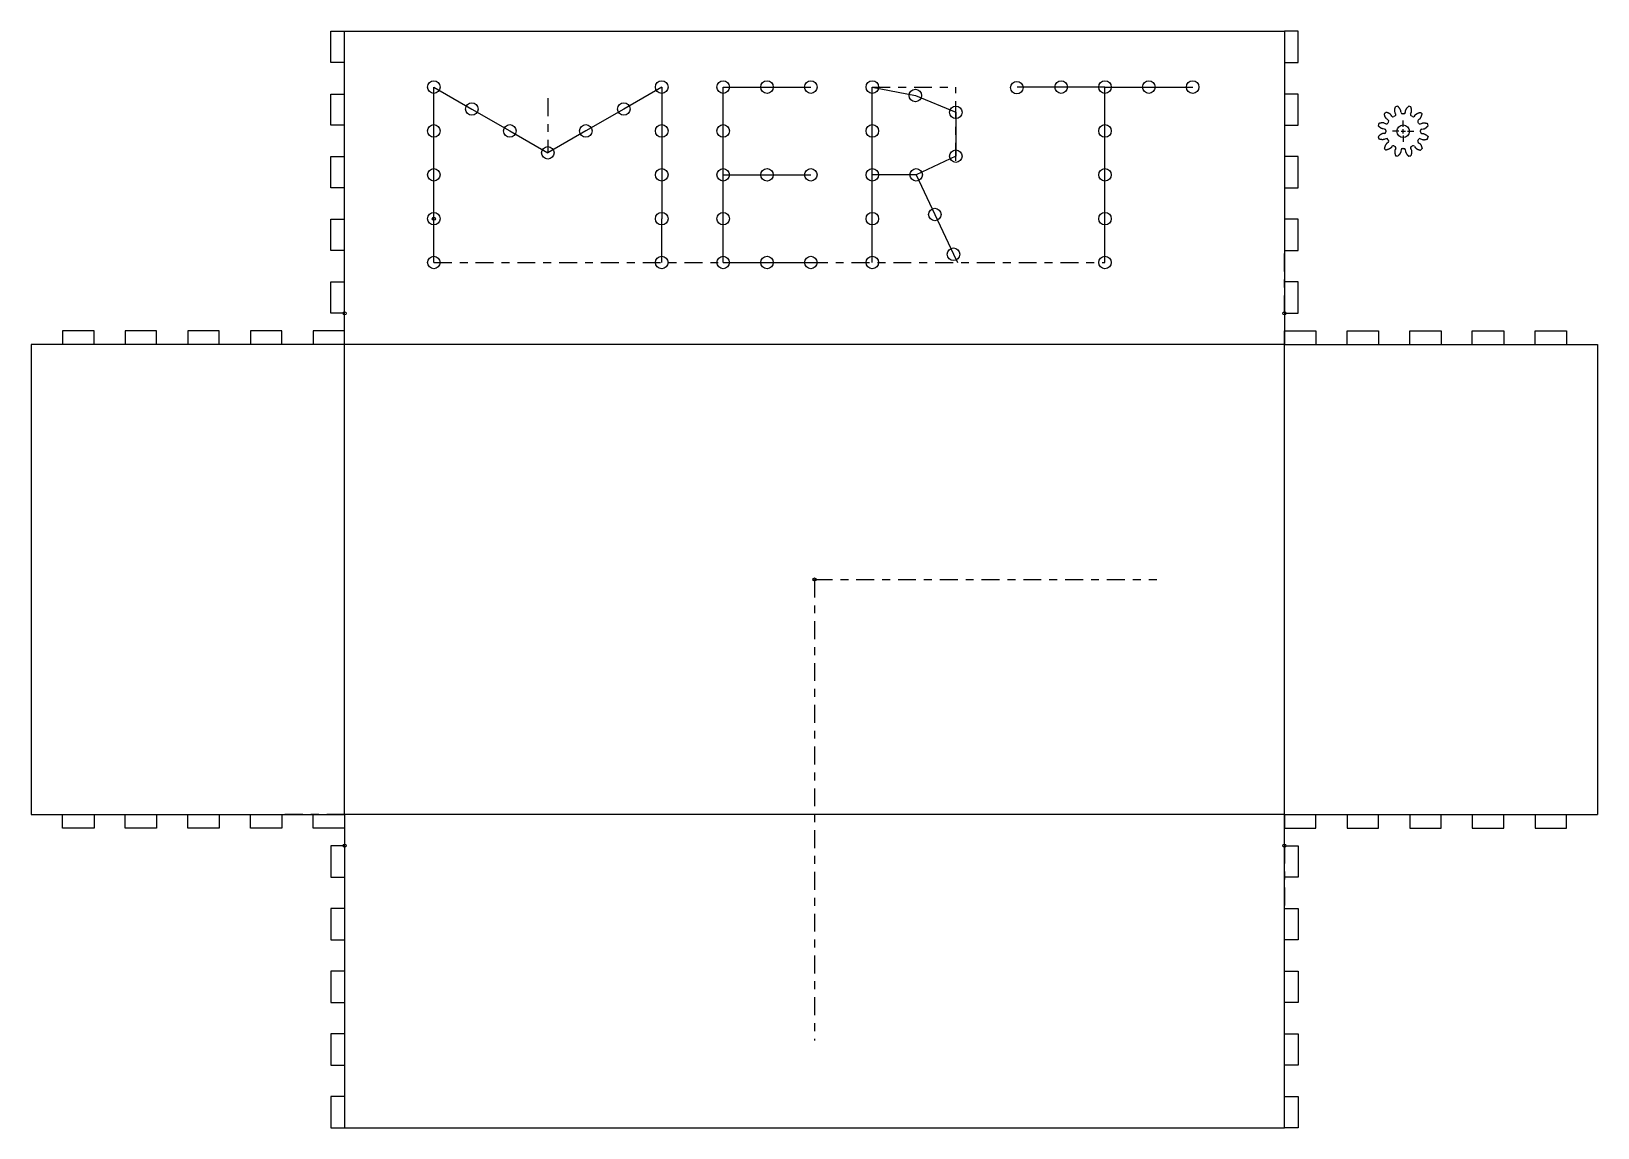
# Model space of a CAD drawing. Extents: x 1 to 20.7, y -2 to 11.8.
import ezdxf

# ---------------------------------------------------------------- set-up
doc = ezdxf.new("R2010")
doc.units = 0
doc.header["$LTSCALE"] = 0.5
doc.header["$MEASUREMENT"] = 0
doc.linetypes.add('CENTER', pattern=[0.72, 0.45, -0.09, 0.09, -0.09])
for name, color, linetype in [('CENTERMARKS', 7, 'CONTINUOUS'), ('MODELSKETCH_CONSTRUCTION', 7, 'CENTER'), ('MODELSKETCH_POINT', 7, 'CONTINUOUS'), ('MODELSKETCH_VISIBLE', 7, 'CONTINUOUS'), ('SKETCHED_GEOMETRY', 7, 'CONTINUOUS'), ('VISIBLE', 7, 'CONTINUOUS')]:
    doc.layers.add(name, color=color, linetype=linetype)

msp = doc.modelspace()

# ---------------------------------------------------------------- linework, layer by layer
at = {"layer": 'CENTERMARKS', "linetype": 'CENTER'}
for p, q in [((18.225, 10.571), (18.225, 10.65)), ((18.17, 10.516), (18.091, 10.516)), ((18.225, 10.461), (18.225, 10.382)), ((18.28, 10.516), (18.359, 10.516))]:
    msp.add_line(p, q, dxfattribs=at)
at = {"layer": 'CENTERMARKS', "linetype": 'CONTINUOUS'}
for p, q in [((18.198, 10.516), (18.253, 10.516)), ((18.225, 10.488), (18.225, 10.543))]:
    msp.add_line(p, q, dxfattribs=at)
at = {"layer": 'MODELSKETCH_CONSTRUCTION'}
for p, q in [((11.553, 11.071), (12.603, 11.071)), ((12.603, 10.145), (12.603, 11.071)), ((7.475, 10.932), (7.475, 10.244)), ((4.921, 8.228), (4.921, 9.016)), ((6.043, 8.866), (14.477, 8.866)), ((12.573, 8.97), (12.622, 8.866)), ((16.732, 8.228), (16.732, 9.016)), ((4.921, 8.228), (4.748, 8.228)), ((16.732, 8.228), (16.906, 8.228)), ((4.921, 7.835), (4.134, 7.835)), ((16.732, 7.835), (17.52, 7.835)), ((10.827, 4.882), (15.13, 4.882)), ((10.827, 4.882), (10.827, -0.914)), ((4.921, 1.929), (4.134, 1.929)), ((16.732, 1.929), (17.52, 1.929)), ((4.921, 1.536), (4.748, 1.536)), ((4.921, 1.536), (4.921, 0.748)), ((16.732, 1.536), (16.732, 0.748)), ((16.732, 1.536), (16.906, 1.536))]:
    msp.add_line(p, q, dxfattribs=at)
at = {"layer": 'MODELSKETCH_POINT'}
for centre in [(6.043, 9.417), (4.921, 8.228), (16.732, 8.228), (10.827, 4.882), (4.921, 1.536), (16.732, 1.536)]:
    msp.add_circle(centre, 0.0197, dxfattribs=at)
at = {"layer": 'MODELSKETCH_VISIBLE'}
for p, q in [((4.748, 11.772), (4.921, 11.772)), ((4.748, 11.378), (4.748, 11.772)), ((4.921, 7.835), (4.921, 11.772)), ((4.921, 11.772), (16.732, 11.772)), ((16.906, 11.772), (16.732, 11.772)), ((16.732, 11.772), (16.732, 7.835)), ((16.906, 11.378), (16.906, 11.772)), ((4.921, 11.378), (4.748, 11.378)), ((16.732, 11.378), (16.906, 11.378)), ((6.043, 11.071), (6.521, 10.795)), ((6.043, 10.52), (6.043, 11.071)), ((8.907, 11.071), (8.43, 10.795)), ((8.907, 11.071), (8.907, 10.52)), ((9.679, 11.071), (10.23, 11.071)), ((9.679, 10.52), (9.679, 11.071)), ((10.23, 11.071), (10.781, 11.071)), ((11.553, 10.52), (11.553, 11.071)), ((11.553, 11.071), (12.094, 10.965)), ((13.926, 11.071), (13.375, 11.071)), ((14.477, 11.071), (13.926, 11.071)), ((14.477, 10.52), (14.477, 11.071)), ((14.477, 11.071), (15.028, 11.071)), ((15.028, 11.071), (15.58, 11.071)), ((4.748, 10.984), (4.921, 10.984)), ((4.748, 10.591), (4.748, 10.984)), ((12.094, 10.965), (12.603, 10.754)), ((16.906, 10.984), (16.732, 10.984)), ((16.906, 10.591), (16.906, 10.984)), ((6.521, 10.795), (6.998, 10.52)), ((8.43, 10.795), (7.953, 10.52)), ((12.603, 10.754), (12.603, 10.203)), ((4.921, 10.591), (4.748, 10.591)), ((6.043, 9.968), (6.043, 10.52)), ((6.998, 10.52), (7.475, 10.244)), ((7.953, 10.52), (7.475, 10.244)), ((8.907, 10.52), (8.907, 9.968)), ((9.679, 9.968), (9.679, 10.52)), ((11.553, 9.968), (11.553, 10.52)), ((14.477, 9.968), (14.477, 10.52)), ((16.732, 10.591), (16.906, 10.591)), ((4.748, 9.803), (4.748, 10.197)), ((4.748, 10.197), (4.921, 10.197)), ((12.603, 10.203), (12.104, 9.968)), ((16.906, 10.197), (16.732, 10.197)), ((16.906, 9.803), (16.906, 10.197)), ((6.043, 9.417), (6.043, 9.968)), ((8.907, 9.968), (8.907, 9.417)), ((9.679, 9.968), (10.23, 9.968)), ((9.679, 9.417), (9.679, 9.968)), ((10.23, 9.968), (10.781, 9.968)), ((12.104, 9.968), (11.553, 9.968)), ((11.553, 9.417), (11.553, 9.968)), ((12.104, 9.968), (12.339, 9.469)), ((14.477, 9.417), (14.477, 9.968)), ((4.921, 9.803), (4.748, 9.803)), ((16.732, 9.803), (16.906, 9.803)), ((12.339, 9.469), (12.573, 8.97)), ((4.748, 9.016), (4.748, 9.41)), ((4.748, 9.41), (4.921, 9.41)), ((6.043, 8.866), (6.043, 9.417)), ((8.907, 8.866), (8.907, 9.417)), ((9.679, 8.866), (9.679, 9.417)), ((11.553, 8.866), (11.553, 9.417)), ((14.477, 8.866), (14.477, 9.417)), ((16.906, 9.41), (16.732, 9.41)), ((16.906, 9.016), (16.906, 9.41)), ((4.921, 9.016), (4.748, 9.016)), ((9.679, 8.866), (10.23, 8.866)), ((10.23, 8.866), (10.781, 8.866)), ((16.732, 9.016), (16.906, 9.016)), ((4.748, 8.228), (4.748, 8.622)), ((4.748, 8.622), (4.921, 8.622)), ((16.906, 8.622), (16.732, 8.622)), ((16.906, 8.228), (16.906, 8.622)), ((4.921, 8.228), (4.748, 8.228)), ((16.732, 8.228), (16.906, 8.228)), ((1.772, 8.008), (1.378, 8.008)), ((1.378, 8.008), (1.378, 7.835)), ((1.772, 7.835), (1.772, 8.008)), ((2.165, 8.008), (2.165, 7.835)), ((2.559, 8.008), (2.165, 8.008)), ((2.559, 7.835), (2.559, 8.008)), ((3.346, 8.008), (2.953, 8.008)), ((2.953, 8.008), (2.953, 7.835)), ((3.346, 7.835), (3.346, 8.008)), ((3.74, 8.008), (3.74, 7.835)), ((4.134, 8.008), (3.74, 8.008)), ((4.134, 7.835), (4.134, 8.008)), ((4.921, 8.008), (4.528, 8.008)), ((4.528, 8.008), (4.528, 7.835)), ((4.921, 7.835), (4.921, 8.008)), ((16.732, 8.008), (17.126, 8.008)), ((16.732, 7.835), (16.732, 8.008)), ((17.126, 8.008), (17.126, 7.835)), ((17.52, 8.008), (17.913, 8.008)), ((17.52, 7.835), (17.52, 8.008)), ((17.913, 8.008), (17.913, 7.835)), ((18.307, 7.835), (18.307, 8.008)), ((18.307, 8.008), (18.701, 8.008)), ((18.701, 8.008), (18.701, 7.835)), ((19.094, 7.835), (19.094, 8.008)), ((19.094, 8.008), (19.488, 8.008)), ((19.488, 8.008), (19.488, 7.835)), ((19.882, 8.008), (20.276, 8.008)), ((19.882, 7.835), (19.882, 8.008)), ((20.276, 8.008), (20.276, 7.835)), ((4.921, 7.835), (0.984, 7.835)), ((0.984, 7.835), (0.984, 1.929)), ((16.732, 7.835), (4.921, 7.835)), ((4.921, 1.929), (4.921, 7.835)), ((16.732, 1.929), (16.732, 7.835)), ((16.732, 7.835), (20.669, 7.835)), ((20.669, 7.835), (20.669, 1.929)), ((0.984, 1.929), (4.921, 1.929)), ((1.378, 1.756), (1.378, 1.929)), ((1.772, 1.929), (1.772, 1.756)), ((2.165, 1.756), (2.165, 1.929)), ((2.559, 1.929), (2.559, 1.756)), ((2.953, 1.756), (2.953, 1.929)), ((3.346, 1.929), (3.346, 1.756)), ((3.74, 1.756), (3.74, 1.929)), ((4.134, 1.929), (4.134, 1.756)), ((4.528, 1.756), (4.528, 1.929)), ((4.921, 1.929), (4.921, 1.756)), ((4.921, 1.929), (4.921, -2.008)), ((16.732, 1.929), (4.921, 1.929)), ((16.732, 1.929), (20.669, 1.929)), ((16.732, 1.929), (16.732, 1.756)), ((16.732, -2.008), (16.732, 1.929)), ((17.126, 1.756), (17.126, 1.929)), ((17.52, 1.929), (17.52, 1.756)), ((17.913, 1.756), (17.913, 1.929)), ((18.307, 1.929), (18.307, 1.756)), ((18.701, 1.756), (18.701, 1.929)), ((19.094, 1.929), (19.094, 1.756)), ((19.488, 1.756), (19.488, 1.929)), ((19.882, 1.929), (19.882, 1.756)), ((20.276, 1.756), (20.276, 1.929)), ((1.772, 1.756), (1.378, 1.756)), ((2.559, 1.756), (2.165, 1.756)), ((3.346, 1.756), (2.953, 1.756)), ((4.134, 1.756), (3.74, 1.756)), ((4.921, 1.756), (4.528, 1.756)), ((16.732, 1.756), (17.126, 1.756)), ((17.52, 1.756), (17.913, 1.756)), ((18.307, 1.756), (18.701, 1.756)), ((19.094, 1.756), (19.488, 1.756)), ((19.882, 1.756), (20.276, 1.756)), ((4.921, 1.536), (4.748, 1.536)), ((4.748, 1.536), (4.748, 1.142)), ((16.732, 1.536), (16.906, 1.536)), ((16.906, 1.536), (16.906, 1.142)), ((4.748, 1.142), (4.921, 1.142)), ((16.906, 1.142), (16.732, 1.142)), ((4.748, 0.748), (4.748, 0.354)), ((4.921, 0.748), (4.748, 0.748)), ((16.732, 0.748), (16.906, 0.748)), ((16.906, 0.748), (16.906, 0.354)), ((4.748, 0.354), (4.921, 0.354)), ((16.906, 0.354), (16.732, 0.354)), ((4.748, -0.039), (4.748, -0.433)), ((4.921, -0.039), (4.748, -0.039)), ((16.732, -0.039), (16.906, -0.039)), ((16.906, -0.039), (16.906, -0.433)), ((4.748, -0.433), (4.921, -0.433)), ((16.906, -0.433), (16.732, -0.433)), ((4.921, -0.827), (4.748, -0.827)), ((4.748, -0.827), (4.748, -1.22)), ((16.732, -0.827), (16.906, -0.827)), ((16.906, -0.827), (16.906, -1.22)), ((4.748, -1.22), (4.921, -1.22)), ((16.906, -1.22), (16.732, -1.22)), ((4.921, -1.614), (4.748, -1.614)), ((4.748, -1.614), (4.748, -2.008)), ((16.732, -1.614), (16.906, -1.614)), ((16.906, -1.614), (16.906, -2.008)), ((4.748, -2.008), (4.921, -2.008)), ((4.921, -2.008), (16.732, -2.008)), ((16.906, -2.008), (16.732, -2.008))]:
    msp.add_line(p, q, dxfattribs=at)
for centre in [(6.043, 11.071), (8.907, 11.071), (9.679, 11.071), (10.23, 11.071), (10.781, 11.071), (11.553, 11.071), (12.094, 10.965), (13.37, 11.064), (13.926, 11.071), (14.477, 11.071), (15.028, 11.071), (15.58, 11.071), (6.521, 10.795), (8.43, 10.795), (12.603, 10.754), (6.043, 10.52), (6.998, 10.52), (7.953, 10.52), (8.907, 10.52), (9.679, 10.52), (11.553, 10.52), (14.477, 10.52), (7.475, 10.244), (12.603, 10.203), (6.043, 9.968), (8.907, 9.968), (9.679, 9.968), (10.23, 9.968), (10.781, 9.968), (11.553, 9.968), (12.104, 9.968), (14.477, 9.968), (6.043, 9.417), (8.907, 9.417), (9.679, 9.417), (11.553, 9.417), (12.339, 9.469), (14.477, 9.417), (6.043, 8.866), (8.907, 8.866), (9.679, 8.866), (10.23, 8.866), (10.781, 8.866), (11.553, 8.866), (12.573, 8.97), (14.477, 8.866)]:
    msp.add_circle(centre, 0.0787, dxfattribs=at)
at = {"layer": 'SKETCHED_GEOMETRY'}
msp.add_line((4.921, 11.772), (11.443, 11.772), dxfattribs=at)
at = {"layer": 'VISIBLE'}
msp.add_circle((18.225, 10.516), 0.0787, dxfattribs=at)
for centre, radius, start, end in [((18.225, 10.516), 0.322, 102.4596, 107.5404), ((18.225, 10.516), 0.322, 72.4596, 77.5404), ((18.225, 10.516), 0.322, 132.4596, 137.5404), ((18.225, 10.516), 0.218, 147.9573, 152.0427), ((18.024, 10.642), 0.019, 327.9573, 53.3751), ((18.099, 10.717), 0.019, 216.6249, 302.0427), ((18.225, 10.516), 0.218, 117.9573, 122.0427), ((18.114, 10.725), 0.019, 297.9573, 23.3751), ((18.217, 10.753), 0.019, 186.6249, 272.0427), ((18.225, 10.516), 0.218, 87.9573, 92.0427), ((18.234, 10.753), 0.019, 267.9573, 353.3751), ((18.336, 10.725), 0.019, 156.6249, 242.0427), ((18.225, 10.516), 0.218, 57.9573, 62.0427), ((18.351, 10.717), 0.019, 237.9573, 323.3751), ((18.426, 10.642), 0.019, 126.6249, 212.0427), ((18.225, 10.516), 0.218, 27.9573, 32.0427), ((18.225, 10.516), 0.322, 42.4596, 47.5404), ((18.225, 10.516), 0.322, 162.4596, 167.5404), ((18.225, 10.516), 0.322, 192.4596, 197.5404), ((17.988, 10.524), 0.019, 357.9573, 83.3751), ((17.988, 10.507), 0.019, 276.6249, 2.0427), ((18.225, 10.516), 0.218, 177.9573, 182.0427), ((18.016, 10.627), 0.019, 246.6249, 332.0427), ((18.435, 10.627), 0.019, 207.9573, 293.3751), ((18.462, 10.524), 0.019, 96.6249, 182.0427), ((18.225, 10.516), 0.218, 357.9573, 2.0427), ((18.462, 10.507), 0.019, 177.9573, 263.3751), ((18.225, 10.516), 0.322, 12.4596, 17.5404), ((18.225, 10.516), 0.322, 342.4596, 347.5404), ((18.225, 10.516), 0.322, 222.4596, 227.5404), ((18.016, 10.405), 0.019, 27.9573, 113.3751), ((18.225, 10.516), 0.218, 207.9573, 212.0427), ((18.024, 10.39), 0.019, 306.6249, 32.0427), ((18.099, 10.315), 0.019, 57.9573, 143.3751), ((18.225, 10.516), 0.218, 237.9573, 242.0427), ((18.114, 10.306), 0.019, 336.6249, 62.0427), ((18.217, 10.279), 0.019, 87.9573, 173.3751), ((18.225, 10.516), 0.218, 267.9573, 272.0427), ((18.234, 10.279), 0.019, 6.6249, 92.0427), ((18.336, 10.306), 0.019, 117.9573, 203.3751), ((18.225, 10.516), 0.218, 297.9573, 302.0427), ((18.351, 10.315), 0.019, 36.6249, 122.0427), ((18.426, 10.39), 0.019, 147.9573, 233.3751), ((18.225, 10.516), 0.218, 327.9573, 332.0427), ((18.435, 10.405), 0.019, 66.6249, 152.0427), ((18.225, 10.516), 0.322, 312.4596, 317.5404), ((18.225, 10.516), 0.322, 252.4596, 257.5404), ((18.225, 10.516), 0.322, 282.4596, 287.5404)]:
    msp.add_arc(centre, radius, start, end, dxfattribs=at)
for points in [[(18.198, 10.751), (18.196, 10.763), (18.195, 10.773), (18.195, 10.773), (18.195, 10.773), (18.195, 10.774), (18.195, 10.774), (18.195, 10.775), (18.195, 10.775), (18.194, 10.776), (18.194, 10.777), (18.194, 10.778), (18.194, 10.779), (18.193, 10.78), (18.193, 10.781), (18.192, 10.783), (18.192, 10.784), (18.191, 10.785), (18.19, 10.787), (18.189, 10.789), (18.188, 10.79), (18.187, 10.792), (18.186, 10.794), (18.185, 10.796), (18.184, 10.798), (18.183, 10.8), (18.181, 10.802), (18.18, 10.804), (18.178, 10.806), (18.176, 10.808), (18.174, 10.811), (18.172, 10.813), (18.17, 10.815), (18.168, 10.818), (18.166, 10.82), (18.163, 10.823), (18.161, 10.825), (18.158, 10.828), (18.157, 10.829), (18.156, 10.83)], [(18.252, 10.751), (18.254, 10.763), (18.255, 10.773), (18.255, 10.773), (18.255, 10.773), (18.255, 10.774), (18.255, 10.774), (18.255, 10.775), (18.256, 10.775), (18.256, 10.776), (18.256, 10.777), (18.256, 10.778), (18.257, 10.779), (18.257, 10.78), (18.258, 10.781), (18.258, 10.783), (18.259, 10.784), (18.259, 10.785), (18.26, 10.787), (18.261, 10.789), (18.262, 10.79), (18.263, 10.792), (18.264, 10.794), (18.265, 10.796), (18.266, 10.798), (18.268, 10.8), (18.269, 10.802), (18.271, 10.804), (18.272, 10.806), (18.274, 10.808), (18.276, 10.811), (18.278, 10.813), (18.28, 10.815), (18.282, 10.818), (18.285, 10.82), (18.287, 10.823), (18.29, 10.825), (18.292, 10.828), (18.294, 10.829), (18.294, 10.83)], [(18.035, 10.657), (18.026, 10.664), (18.017, 10.67), (18.017, 10.67), (18.017, 10.671), (18.017, 10.671), (18.016, 10.671), (18.016, 10.672), (18.015, 10.672), (18.015, 10.673), (18.014, 10.673), (18.014, 10.674), (18.013, 10.675), (18.012, 10.676), (18.011, 10.677), (18.01, 10.678), (18.01, 10.679), (18.009, 10.68), (18.008, 10.682), (18.007, 10.683), (18.006, 10.685), (18.005, 10.687), (18.004, 10.688), (18.002, 10.69), (18.001, 10.692), (18, 10.695), (17.999, 10.697), (17.998, 10.699), (17.997, 10.702), (17.996, 10.704), (17.995, 10.707), (17.994, 10.71), (17.993, 10.713), (17.992, 10.716), (17.991, 10.719), (17.99, 10.723), (17.989, 10.726), (17.989, 10.73), (17.988, 10.732), (17.988, 10.733)], [(18.084, 10.705), (18.077, 10.715), (18.071, 10.723), (18.07, 10.724), (18.07, 10.724), (18.07, 10.724), (18.07, 10.724), (18.069, 10.725), (18.069, 10.725), (18.068, 10.726), (18.068, 10.727), (18.067, 10.727), (18.066, 10.728), (18.065, 10.729), (18.064, 10.73), (18.063, 10.73), (18.062, 10.731), (18.061, 10.732), (18.059, 10.733), (18.058, 10.734), (18.056, 10.735), (18.054, 10.736), (18.052, 10.737), (18.051, 10.738), (18.048, 10.739), (18.046, 10.741), (18.044, 10.742), (18.042, 10.743), (18.039, 10.744), (18.036, 10.745), (18.034, 10.746), (18.031, 10.747), (18.028, 10.748), (18.025, 10.749), (18.021, 10.75), (18.018, 10.751), (18.015, 10.752), (18.011, 10.752), (18.009, 10.753), (18.008, 10.753)], [(18.131, 10.733), (18.127, 10.744), (18.122, 10.753), (18.122, 10.754), (18.122, 10.754), (18.122, 10.754), (18.122, 10.755), (18.122, 10.755), (18.122, 10.756), (18.121, 10.757), (18.121, 10.758), (18.121, 10.758), (18.121, 10.76), (18.121, 10.761), (18.12, 10.762), (18.12, 10.763), (18.12, 10.765), (18.12, 10.766), (18.12, 10.768), (18.12, 10.77), (18.12, 10.772), (18.12, 10.774), (18.12, 10.776), (18.12, 10.778), (18.12, 10.781), (18.12, 10.783), (18.12, 10.786), (18.12, 10.788), (18.121, 10.791), (18.121, 10.794), (18.122, 10.797), (18.122, 10.8), (18.123, 10.803), (18.123, 10.806), (18.124, 10.809), (18.125, 10.813), (18.126, 10.816), (18.127, 10.819), (18.128, 10.821), (18.128, 10.822)], [(18.319, 10.733), (18.324, 10.744), (18.328, 10.753), (18.328, 10.754), (18.328, 10.754), (18.328, 10.754), (18.328, 10.755), (18.328, 10.755), (18.329, 10.756), (18.329, 10.757), (18.329, 10.758), (18.329, 10.758), (18.329, 10.76), (18.33, 10.761), (18.33, 10.762), (18.33, 10.763), (18.33, 10.765), (18.33, 10.766), (18.33, 10.768), (18.331, 10.77), (18.331, 10.772), (18.331, 10.774), (18.331, 10.776), (18.331, 10.778), (18.331, 10.781), (18.33, 10.783), (18.33, 10.786), (18.33, 10.788), (18.33, 10.791), (18.329, 10.794), (18.329, 10.797), (18.328, 10.8), (18.327, 10.803), (18.327, 10.806), (18.326, 10.809), (18.325, 10.813), (18.324, 10.816), (18.323, 10.819), (18.322, 10.821), (18.322, 10.822)], [(18.366, 10.705), (18.373, 10.715), (18.38, 10.723), (18.38, 10.724), (18.38, 10.724), (18.38, 10.724), (18.381, 10.724), (18.381, 10.725), (18.381, 10.725), (18.382, 10.726), (18.383, 10.727), (18.383, 10.727), (18.384, 10.728), (18.385, 10.729), (18.386, 10.73), (18.387, 10.73), (18.388, 10.731), (18.39, 10.732), (18.391, 10.733), (18.393, 10.734), (18.394, 10.735), (18.396, 10.736), (18.398, 10.737), (18.4, 10.738), (18.402, 10.739), (18.404, 10.741), (18.406, 10.742), (18.409, 10.743), (18.411, 10.744), (18.414, 10.745), (18.417, 10.746), (18.419, 10.747), (18.422, 10.748), (18.426, 10.749), (18.429, 10.75), (18.432, 10.751), (18.436, 10.752), (18.439, 10.752), (18.441, 10.753), (18.442, 10.753)], [(18.415, 10.657), (18.425, 10.664), (18.433, 10.67), (18.433, 10.67), (18.433, 10.671), (18.434, 10.671), (18.434, 10.671), (18.434, 10.672), (18.435, 10.672), (18.435, 10.673), (18.436, 10.673), (18.437, 10.674), (18.437, 10.675), (18.438, 10.676), (18.439, 10.677), (18.44, 10.678), (18.441, 10.679), (18.442, 10.68), (18.443, 10.682), (18.444, 10.683), (18.445, 10.685), (18.446, 10.687), (18.447, 10.688), (18.448, 10.69), (18.449, 10.692), (18.45, 10.695), (18.451, 10.697), (18.452, 10.699), (18.453, 10.702), (18.454, 10.704), (18.455, 10.707), (18.456, 10.71), (18.457, 10.713), (18.458, 10.716), (18.459, 10.719), (18.46, 10.723), (18.461, 10.726), (18.462, 10.73), (18.462, 10.732), (18.462, 10.733)], [(17.99, 10.543), (17.978, 10.544), (17.968, 10.546), (17.968, 10.546), (17.967, 10.546), (17.967, 10.546), (17.967, 10.546), (17.966, 10.546), (17.965, 10.546), (17.965, 10.546), (17.964, 10.547), (17.963, 10.547), (17.962, 10.547), (17.961, 10.548), (17.96, 10.548), (17.958, 10.549), (17.957, 10.549), (17.955, 10.55), (17.954, 10.551), (17.952, 10.552), (17.951, 10.552), (17.949, 10.553), (17.947, 10.554), (17.945, 10.556), (17.943, 10.557), (17.941, 10.558), (17.939, 10.56), (17.937, 10.561), (17.935, 10.563), (17.932, 10.565), (17.93, 10.566), (17.928, 10.568), (17.925, 10.571), (17.923, 10.573), (17.921, 10.575), (17.918, 10.578), (17.916, 10.58), (17.913, 10.583), (17.912, 10.584), (17.911, 10.585)], [(17.99, 10.488), (17.978, 10.487), (17.968, 10.486), (17.968, 10.486), (17.967, 10.486), (17.967, 10.486), (17.967, 10.486), (17.966, 10.485), (17.965, 10.485), (17.965, 10.485), (17.964, 10.485), (17.963, 10.484), (17.962, 10.484), (17.961, 10.484), (17.96, 10.483), (17.958, 10.483), (17.957, 10.482), (17.955, 10.481), (17.954, 10.481), (17.952, 10.48), (17.951, 10.479), (17.949, 10.478), (17.947, 10.477), (17.945, 10.476), (17.943, 10.475), (17.941, 10.473), (17.939, 10.472), (17.937, 10.47), (17.935, 10.469), (17.932, 10.467), (17.93, 10.465), (17.928, 10.463), (17.925, 10.461), (17.923, 10.459), (17.921, 10.456), (17.918, 10.454), (17.916, 10.451), (17.913, 10.449), (17.912, 10.447), (17.911, 10.446)], [(18.008, 10.609), (17.997, 10.614), (17.987, 10.618), (17.987, 10.618), (17.987, 10.619), (17.987, 10.619), (17.986, 10.619), (17.986, 10.619), (17.985, 10.619), (17.984, 10.619), (17.983, 10.62), (17.982, 10.62), (17.981, 10.62), (17.98, 10.62), (17.979, 10.62), (17.977, 10.621), (17.976, 10.621), (17.974, 10.621), (17.973, 10.621), (17.971, 10.621), (17.969, 10.621), (17.967, 10.621), (17.965, 10.621), (17.963, 10.621), (17.96, 10.621), (17.958, 10.621), (17.955, 10.621), (17.953, 10.62), (17.95, 10.62), (17.947, 10.62), (17.944, 10.619), (17.941, 10.619), (17.938, 10.618), (17.935, 10.617), (17.932, 10.617), (17.928, 10.616), (17.925, 10.615), (17.922, 10.614), (17.919, 10.613), (17.919, 10.613)], [(18.442, 10.609), (18.453, 10.614), (18.463, 10.618), (18.463, 10.618), (18.463, 10.619), (18.464, 10.619), (18.464, 10.619), (18.465, 10.619), (18.465, 10.619), (18.466, 10.619), (18.467, 10.62), (18.468, 10.62), (18.469, 10.62), (18.47, 10.62), (18.471, 10.62), (18.473, 10.621), (18.474, 10.621), (18.476, 10.621), (18.478, 10.621), (18.479, 10.621), (18.481, 10.621), (18.483, 10.621), (18.485, 10.621), (18.488, 10.621), (18.49, 10.621), (18.492, 10.621), (18.495, 10.621), (18.498, 10.62), (18.5, 10.62), (18.503, 10.62), (18.506, 10.619), (18.509, 10.619), (18.512, 10.618), (18.515, 10.617), (18.519, 10.617), (18.522, 10.616), (18.525, 10.615), (18.529, 10.614), (18.531, 10.613), (18.532, 10.613)], [(18.46, 10.543), (18.472, 10.544), (18.482, 10.546), (18.483, 10.546), (18.483, 10.546), (18.483, 10.546), (18.484, 10.546), (18.484, 10.546), (18.485, 10.546), (18.486, 10.546), (18.486, 10.547), (18.487, 10.547), (18.488, 10.547), (18.49, 10.548), (18.491, 10.548), (18.492, 10.549), (18.493, 10.549), (18.495, 10.55), (18.496, 10.551), (18.498, 10.552), (18.5, 10.552), (18.501, 10.553), (18.503, 10.554), (18.505, 10.556), (18.507, 10.557), (18.509, 10.558), (18.511, 10.56), (18.513, 10.561), (18.516, 10.563), (18.518, 10.565), (18.52, 10.566), (18.523, 10.568), (18.525, 10.571), (18.527, 10.573), (18.53, 10.575), (18.532, 10.578), (18.535, 10.58), (18.537, 10.583), (18.538, 10.584), (18.539, 10.585)], [(18.46, 10.488), (18.472, 10.487), (18.482, 10.486), (18.483, 10.486), (18.483, 10.486), (18.483, 10.486), (18.484, 10.486), (18.484, 10.485), (18.485, 10.485), (18.486, 10.485), (18.486, 10.485), (18.487, 10.484), (18.488, 10.484), (18.49, 10.484), (18.491, 10.483), (18.492, 10.483), (18.493, 10.482), (18.495, 10.481), (18.496, 10.481), (18.498, 10.48), (18.5, 10.479), (18.501, 10.478), (18.503, 10.477), (18.505, 10.476), (18.507, 10.475), (18.509, 10.473), (18.511, 10.472), (18.513, 10.47), (18.516, 10.469), (18.518, 10.467), (18.52, 10.465), (18.523, 10.463), (18.525, 10.461), (18.527, 10.459), (18.53, 10.456), (18.532, 10.454), (18.535, 10.451), (18.537, 10.449), (18.538, 10.447), (18.539, 10.446)], [(18.008, 10.422), (17.997, 10.417), (17.987, 10.413), (17.987, 10.413), (17.987, 10.413), (17.987, 10.413), (17.986, 10.413), (17.986, 10.412), (17.985, 10.412), (17.984, 10.412), (17.983, 10.412), (17.982, 10.412), (17.981, 10.411), (17.98, 10.411), (17.979, 10.411), (17.977, 10.411), (17.976, 10.411), (17.974, 10.411), (17.973, 10.41), (17.971, 10.41), (17.969, 10.41), (17.967, 10.41), (17.965, 10.41), (17.963, 10.41), (17.96, 10.41), (17.958, 10.41), (17.955, 10.411), (17.953, 10.411), (17.95, 10.411), (17.947, 10.412), (17.944, 10.412), (17.941, 10.413), (17.938, 10.413), (17.935, 10.414), (17.932, 10.415), (17.928, 10.416), (17.925, 10.417), (17.922, 10.418), (17.919, 10.419), (17.919, 10.419)], [(18.035, 10.375), (18.026, 10.367), (18.017, 10.361), (18.017, 10.361), (18.017, 10.361), (18.017, 10.361), (18.016, 10.36), (18.016, 10.36), (18.015, 10.359), (18.015, 10.359), (18.014, 10.358), (18.014, 10.358), (18.013, 10.357), (18.012, 10.356), (18.011, 10.355), (18.01, 10.354), (18.01, 10.352), (18.009, 10.351), (18.008, 10.35), (18.007, 10.348), (18.006, 10.347), (18.005, 10.345), (18.004, 10.343), (18.002, 10.341), (18.001, 10.339), (18, 10.337), (17.999, 10.335), (17.998, 10.332), (17.997, 10.33), (17.996, 10.327), (17.995, 10.324), (17.994, 10.321), (17.993, 10.318), (17.992, 10.315), (17.991, 10.312), (17.99, 10.309), (17.989, 10.305), (17.989, 10.302), (17.988, 10.3), (17.988, 10.299)], [(18.084, 10.326), (18.077, 10.316), (18.071, 10.308), (18.07, 10.308), (18.07, 10.308), (18.07, 10.307), (18.07, 10.307), (18.069, 10.307), (18.069, 10.306), (18.068, 10.306), (18.068, 10.305), (18.067, 10.304), (18.066, 10.304), (18.065, 10.303), (18.064, 10.302), (18.063, 10.301), (18.062, 10.3), (18.061, 10.299), (18.059, 10.298), (18.058, 10.297), (18.056, 10.296), (18.054, 10.295), (18.052, 10.294), (18.051, 10.293), (18.048, 10.292), (18.046, 10.291), (18.044, 10.29), (18.042, 10.289), (18.039, 10.288), (18.036, 10.287), (18.034, 10.286), (18.031, 10.285), (18.028, 10.284), (18.025, 10.283), (18.021, 10.282), (18.018, 10.281), (18.015, 10.28), (18.011, 10.279), (18.009, 10.279), (18.008, 10.279)], [(18.131, 10.299), (18.127, 10.288), (18.122, 10.278), (18.122, 10.278), (18.122, 10.278), (18.122, 10.277), (18.122, 10.277), (18.122, 10.276), (18.122, 10.276), (18.121, 10.275), (18.121, 10.274), (18.121, 10.273), (18.121, 10.272), (18.121, 10.271), (18.12, 10.269), (18.12, 10.268), (18.12, 10.267), (18.12, 10.265), (18.12, 10.263), (18.12, 10.261), (18.12, 10.26), (18.12, 10.258), (18.12, 10.255), (18.12, 10.253), (18.12, 10.251), (18.12, 10.248), (18.12, 10.246), (18.12, 10.243), (18.121, 10.241), (18.121, 10.238), (18.122, 10.235), (18.122, 10.232), (18.123, 10.229), (18.123, 10.226), (18.124, 10.222), (18.125, 10.219), (18.126, 10.215), (18.127, 10.212), (18.128, 10.21), (18.128, 10.209)], [(18.198, 10.281), (18.196, 10.269), (18.195, 10.259), (18.195, 10.258), (18.195, 10.258), (18.195, 10.258), (18.195, 10.257), (18.195, 10.257), (18.195, 10.256), (18.194, 10.255), (18.194, 10.254), (18.194, 10.253), (18.194, 10.252), (18.193, 10.251), (18.193, 10.25), (18.192, 10.249), (18.192, 10.247), (18.191, 10.246), (18.19, 10.244), (18.189, 10.243), (18.188, 10.241), (18.187, 10.239), (18.186, 10.238), (18.185, 10.236), (18.184, 10.234), (18.183, 10.232), (18.181, 10.23), (18.18, 10.227), (18.178, 10.225), (18.176, 10.223), (18.174, 10.221), (18.172, 10.218), (18.17, 10.216), (18.168, 10.214), (18.166, 10.211), (18.163, 10.209), (18.161, 10.206), (18.158, 10.204), (18.157, 10.202), (18.156, 10.202)], [(18.252, 10.281), (18.254, 10.269), (18.255, 10.259), (18.255, 10.258), (18.255, 10.258), (18.255, 10.258), (18.255, 10.257), (18.255, 10.257), (18.256, 10.256), (18.256, 10.255), (18.256, 10.254), (18.256, 10.253), (18.257, 10.252), (18.257, 10.251), (18.258, 10.25), (18.258, 10.249), (18.259, 10.247), (18.259, 10.246), (18.26, 10.244), (18.261, 10.243), (18.262, 10.241), (18.263, 10.239), (18.264, 10.238), (18.265, 10.236), (18.266, 10.234), (18.268, 10.232), (18.269, 10.23), (18.271, 10.227), (18.272, 10.225), (18.274, 10.223), (18.276, 10.221), (18.278, 10.218), (18.28, 10.216), (18.282, 10.214), (18.285, 10.211), (18.287, 10.209), (18.29, 10.206), (18.292, 10.204), (18.294, 10.202), (18.294, 10.202)], [(18.319, 10.299), (18.324, 10.288), (18.328, 10.278), (18.328, 10.278), (18.328, 10.278), (18.328, 10.277), (18.328, 10.277), (18.328, 10.276), (18.329, 10.276), (18.329, 10.275), (18.329, 10.274), (18.329, 10.273), (18.329, 10.272), (18.33, 10.271), (18.33, 10.269), (18.33, 10.268), (18.33, 10.267), (18.33, 10.265), (18.33, 10.263), (18.331, 10.261), (18.331, 10.26), (18.331, 10.258), (18.331, 10.255), (18.331, 10.253), (18.331, 10.251), (18.33, 10.248), (18.33, 10.246), (18.33, 10.243), (18.33, 10.241), (18.329, 10.238), (18.329, 10.235), (18.328, 10.232), (18.327, 10.229), (18.327, 10.226), (18.326, 10.222), (18.325, 10.219), (18.324, 10.215), (18.323, 10.212), (18.322, 10.21), (18.322, 10.209)], [(18.366, 10.326), (18.373, 10.316), (18.38, 10.308), (18.38, 10.308), (18.38, 10.308), (18.38, 10.307), (18.381, 10.307), (18.381, 10.307), (18.381, 10.306), (18.382, 10.306), (18.383, 10.305), (18.383, 10.304), (18.384, 10.304), (18.385, 10.303), (18.386, 10.302), (18.387, 10.301), (18.388, 10.3), (18.39, 10.299), (18.391, 10.298), (18.393, 10.297), (18.394, 10.296), (18.396, 10.295), (18.398, 10.294), (18.4, 10.293), (18.402, 10.292), (18.404, 10.291), (18.406, 10.29), (18.409, 10.289), (18.411, 10.288), (18.414, 10.287), (18.417, 10.286), (18.419, 10.285), (18.422, 10.284), (18.426, 10.283), (18.429, 10.282), (18.432, 10.281), (18.436, 10.28), (18.439, 10.279), (18.441, 10.279), (18.442, 10.279)], [(18.415, 10.375), (18.425, 10.367), (18.433, 10.361), (18.433, 10.361), (18.433, 10.361), (18.434, 10.361), (18.434, 10.36), (18.434, 10.36), (18.435, 10.359), (18.435, 10.359), (18.436, 10.358), (18.437, 10.358), (18.437, 10.357), (18.438, 10.356), (18.439, 10.355), (18.44, 10.354), (18.441, 10.352), (18.442, 10.351), (18.443, 10.35), (18.444, 10.348), (18.445, 10.347), (18.446, 10.345), (18.447, 10.343), (18.448, 10.341), (18.449, 10.339), (18.45, 10.337), (18.451, 10.335), (18.452, 10.332), (18.453, 10.33), (18.454, 10.327), (18.455, 10.324), (18.456, 10.321), (18.457, 10.318), (18.458, 10.315), (18.459, 10.312), (18.46, 10.309), (18.461, 10.305), (18.462, 10.302), (18.462, 10.3), (18.462, 10.299)], [(18.442, 10.422), (18.453, 10.417), (18.463, 10.413), (18.463, 10.413), (18.463, 10.413), (18.464, 10.413), (18.464, 10.413), (18.465, 10.412), (18.465, 10.412), (18.466, 10.412), (18.467, 10.412), (18.468, 10.412), (18.469, 10.411), (18.47, 10.411), (18.471, 10.411), (18.473, 10.411), (18.474, 10.411), (18.476, 10.411), (18.478, 10.41), (18.479, 10.41), (18.481, 10.41), (18.483, 10.41), (18.485, 10.41), (18.488, 10.41), (18.49, 10.41), (18.492, 10.41), (18.495, 10.411), (18.498, 10.411), (18.5, 10.411), (18.503, 10.412), (18.506, 10.412), (18.509, 10.413), (18.512, 10.413), (18.515, 10.414), (18.519, 10.415), (18.522, 10.416), (18.525, 10.417), (18.529, 10.418), (18.531, 10.419), (18.532, 10.419)]]:
    msp.add_open_spline(points, degree=3, knots=[0.0374574, 0.0374574, 0.0374574, 0.0374574, 0.117327, 0.1245634, 0.1339054, 0.1449591, 0.1574928, 0.1713493, 0.186413, 0.2025939, 0.2198198, 0.2380309, 0.2571764, 0.2772129, 0.2981024, 0.3198114, 0.3423101, 0.3655716, 0.3895719, 0.4142886, 0.4397018, 0.4657928, 0.4925444, 0.5199407, 0.5479669, 0.5766091, 0.6058544, 0.6356906, 0.6661062, 0.6970903, 0.7286328, 0.7607238, 0.7933542, 0.8265153, 0.8601986, 0.8943962, 0.9291004, 0.964304, 0.9924917, 0.9924917, 0.9924917, 0.9924917], dxfattribs=at)

doc.saveas('drawing.dxf')
